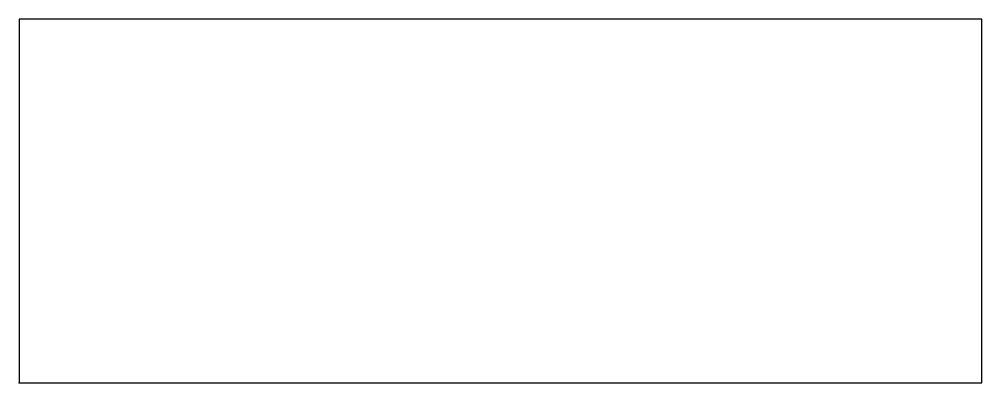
# Model space of a CAD drawing. Header units: centimetres. Extents: x 0 to 48.2, y 0 to 18.2.
import ezdxf

# ---------------------------------------------------------------- set-up
doc = ezdxf.new("R2010")
doc.units = ezdxf.units.CM
doc.header["$MEASUREMENT"] = 0
doc.layers.add('Grundplatte Teil I v4_Sketch1', color=7, linetype='Continuous')

msp = doc.modelspace()

# ---------------------------------------------------------------- linework, layer by layer
at = {"layer": 'Grundplatte Teil I v4_Sketch1'}
for p, q in [((48.2, 18.2), (0, 18.2)), ((0, 18.2), (0, 0)), ((48.2, 0), (48.2, 18.2)), ((0, 0), (48.2, 0))]:
    msp.add_line(p, q, dxfattribs=at)
msp.add_point((0, 0), dxfattribs=at)

doc.saveas('drawing.dxf')
